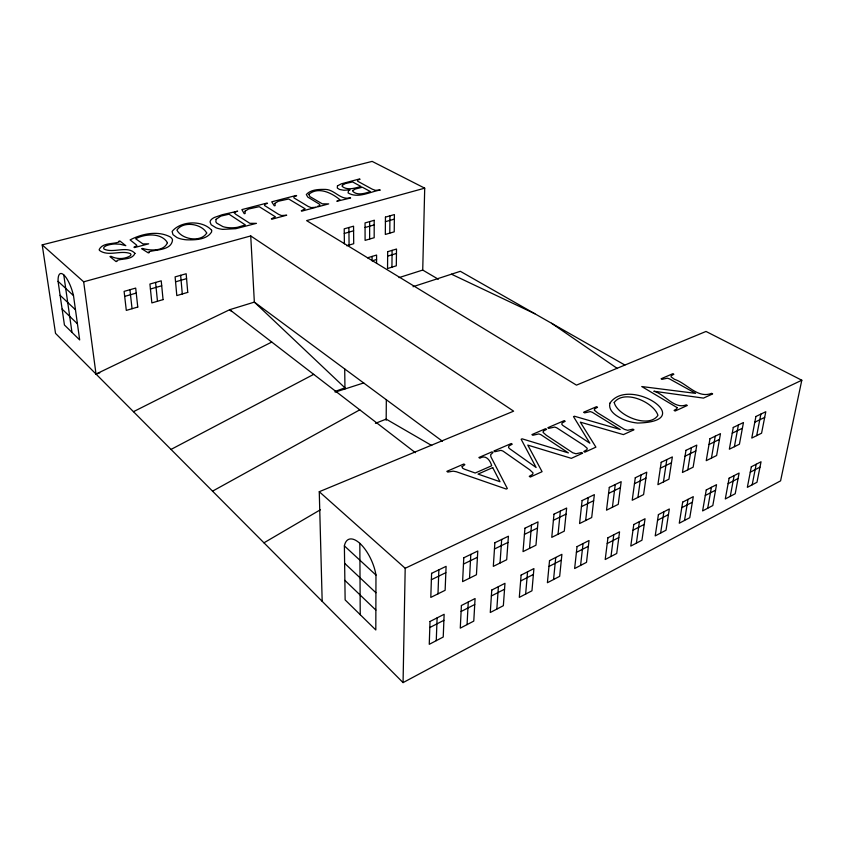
<?xml version="1.0" encoding="UTF-8"?>
<svg xmlns="http://www.w3.org/2000/svg" width="844" height="844" viewBox="0 0 844 844"><rect width="100%" height="100%" fill="white"/><g stroke="black" fill="none" stroke-linecap="round" stroke-linejoin="round"><path stroke-width="1.27" d="M372.088 256.418L372.088 260.88L376.582 259.509M376.572 263.244L376.593 255.057L367.562 257.789M375.97 575.07L375.812 629.962L345.133 599.915L344.384 545.889A28.749 12.428 66.2 0 1 360.029 543.525A28.749 12.428 66.2 0 1 375.97 575.07L344.384 545.889M386.172 420.301L386.33 399.739M389.78 233.134L389.939 215.842M391.933 267.168L392.101 250.362M424.711 188.17L306.594 220.611L576.473 385.128L706.017 331.449L801.8 380.233L780.584 480.858L403.063 682.606L405.194 568.265L319.264 491.714L513.627 411.165L250.731 235.94L83.672 281.812L42.2 244.865L372.141 161.394L424.711 188.17L422.728 270.059L438.321 279.248M436.264 640.659L437.108 617.882M437.983 593.838L438.869 569.837M467.059 624.613L468.262 602.015M469.538 578.172L470.815 554.381M496.831 609.083L498.393 586.675M500.038 563.032L501.674 539.464M525.654 594.06L527.542 571.831M529.526 548.4L531.498 525.042M553.558 579.522L555.742 557.473M558.042 534.241L560.342 511.084M580.588 565.427L583.056 543.557M585.662 520.526L588.247 497.591M612.406 507.255L615.265 484.53M610.982 556.491L613.767 534.801M637.927 497.422L641.039 474.961M636.387 543.135L639.425 521.624M663.437 481.924L666.802 459.6M660.63 533.049L663.89 511.781M687.807 469.823L691.394 447.71M684.526 520.453L687.997 499.363M711.45 458.092L715.248 436.179M707.726 508.225L711.408 487.315M734.396 446.698L738.394 424.975M730.271 496.346L734.132 475.615M756.688 435.631L760.866 414.109M752.173 484.804L756.213 464.242M263.961 542.819L320.435 509.734M212.54 491.155L359.776 409.836M171.015 449.43L313.694 374.356M657.56 520.231L668.459 514.587M681.783 507.677L692.354 502.201M705.289 495.502L715.554 490.185M728.108 483.675L738.078 478.506M750.284 472.186L759.969 467.165M607.216 543.525L618.81 537.544M632.989 530.222L644.225 524.409M429.807 627.525L443.902 620.298M461.109 611.489L474.729 604.504M491.366 595.98L504.543 589.228M520.642 580.978L533.397 574.447M548.969 566.461L561.323 560.142M576.41 552.409L588.374 546.279M133.457 411.682L271.757 342.063M634.477 483.696L645.924 478.105M431.379 579.712L445.832 572.675M463.472 564.077L477.43 557.283M494.468 548.99L507.961 542.418M524.43 534.4L537.47 528.038M553.4 520.284L566.018 514.144M581.432 506.632L593.649 500.682M608.577 493.413L620.403 487.653M660.335 468.209L671.455 462.797M685.033 456.182L695.815 450.928M708.992 444.514L719.457 439.418M732.244 433.194L742.404 428.246M754.821 422.2L764.685 417.39M83.672 281.812L96.016 374.061L229.726 309.685L254.35 302.11L442.425 441.233M405.194 568.265L801.8 380.233M375.422 423.329L386.172 419.13L431.738 445.537M335.131 391.426L344.943 387.829L254.35 302.11L250.731 235.94M413.032 286.696L460.328 271.304L624.834 365.009M335.142 392.133L363.743 382.923M96.016 374.061L99.761 372.858M399.022 277.613L422.728 270.059M387.639 256.133L396.458 253.443M346.747 245.752L353.699 243.716L353.562 226.181L344.215 228.84L344.394 243.842M124.68 296.392L136.243 293.079M150.422 289.017L161.71 285.778M175.552 281.812L186.577 278.657M344.268 233.471L353.604 230.802M365.062 227.511L374.198 224.894M385.413 221.677L394.359 219.123M451.466 274.194L534.832 313.736M551.554 323.263L617.418 368.533M415.427 452.7L229.726 309.685L231.572 311.499M58.078 281.337L73.491 295.59L79.674 339.921L64.429 324.993L58.078 281.337A20.034 6.098 72.7 0 1 63.838 274.944A20.034 6.098 72.7 0 1 73.491 295.59M60.103 295.305L75.475 309.78M344.626 563.286L375.918 592.752M62.118 309.094L77.426 323.79M344.858 580.356L375.865 610.096M403.063 682.606L55.525 333.369L42.2 244.865M63.775 274.88L71.972 332.378M129.913 289.735L132.054 308.714M155.581 282.434L157.469 301.255M180.648 275.313L182.293 293.976M319.264 491.714L322.176 601.318M344.711 368.955L344.964 388.968M348.899 227.511L349.078 245.066M359.829 543.336L360.23 614.706M369.64 221.613L369.64 239.042M374.198 220.316L374.177 237.713L365.093 240.371L365.051 222.922L374.198 220.316M385.444 217.119L385.328 234.442L394.222 231.836L394.401 214.576L385.444 217.119M387.67 251.702L387.544 268.54L396.311 265.807L396.511 249.033L387.67 251.702M614.221 402.493C617.217 415.501 648.867 429.016 657.951 415.322C653.731 402.208 624.222 389.031 614.221 402.493M211.622 230.275L211.612 231.952C206.569 239.97 195.07 240.002 186.587 239.823A19.665 7.912 -3.5 0 1 176.934 237.533L172.988 234.653L172.102 231.478C180.605 220.748 202.528 219.862 211.622 230.275M462.079 466.711L462.628 468.188L464.411 469.158L475.204 473.02L491.714 465.751C490.248 460.444 485.891 454.315 479.835 458.208L478.875 457.511L492.052 451.825L493.012 452.511L490.649 454.705L490.892 456.783L507.349 488.539L506.242 489.045L456.351 471.743L453.122 471.163L447.784 472.081L446.845 471.353L463.905 463.978L464.854 464.696L462.079 466.711M430.007 621.49L429.258 644.32L443.227 637.03L444.144 614.295L430.007 621.49M431.59 573.35L430.799 597.404L445.126 590.294L446.096 566.345L431.59 573.35M308.82 194.352L309.906 196.589L322.324 203.858L328.706 203.9L317.639 206.885L317.08 206.558L319.654 205.651L319.686 204.332L307.775 197.085L306.33 194.5C310.898 189.351 319.19 189.299 325.636 189.425C334.583 189.657 340.923 200.672 350.038 197.696L350.608 198.013L336.819 201.252L339.91 199.743C331.935 192.959 318.262 186.239 308.82 194.352M461.404 605.507L460.275 628.147L473.779 621.1L475.077 598.544L461.404 605.507M463.789 557.789L462.596 581.621L476.438 574.753L477.788 551.016L463.789 557.789M491.757 590.051L490.28 612.501L503.351 605.697L504.976 583.32L491.757 590.051M494.879 542.745L493.318 566.366L506.695 559.73L508.415 536.204L494.879 542.745M167.439 242.682C164.074 251.438 150.264 250.784 142.583 248.452L141.634 248.706L148.301 252.894L149.314 252.62L148.839 251.786C156.309 249.434 171.522 250.489 172.535 239.896A21.585 8.746 -4.3 0 0 170.298 236.964C157.87 230.391 142.087 233.64 130.113 239.896L136.538 245.045L136.855 245.72L133.932 247.208L134.439 247.598L148.681 243.821L142.942 243.937L135.662 238.757C144.978 233.756 161.32 232.48 167.439 242.682M521.117 575.102L519.303 597.373L531.963 590.779L533.914 568.582L521.117 575.102M524.936 528.217L523.027 551.617L535.961 545.203L538.018 521.887L524.936 528.217M549.528 560.638L547.408 582.719L559.667 576.336L561.914 554.329L549.528 560.638M553.991 514.165L551.765 537.354L564.288 531.14L566.651 508.035L553.991 514.165M577.043 546.627L574.637 568.529L586.506 562.347L589.038 540.519L577.043 546.627M582.107 500.566L579.575 523.554L591.697 517.53L594.355 494.637L582.107 500.566M676.994 407.536L676.856 408.76L674.071 410.406L675.137 411.028L687.322 405.468L686.256 404.856C674.261 409.709 664.555 393.821 653.836 391.236L703.485 398.104L712.663 393.916L711.597 393.325C697.724 399.033 686.626 383.102 674.504 379.336L671.064 376.867L671.212 375.749L673.86 374.251L672.858 373.692L661.095 378.777L662.097 379.346L667.372 378.196L669.366 378.819L695.625 393.367L641.746 386.541L676.994 407.536M609.315 487.399L606.509 510.177L618.251 504.353L621.173 481.671L609.315 487.399M607.933 537.797L605.201 559.519L616.721 553.474L619.559 531.826L607.933 537.797M609.864 403.253C608.07 411.186 616.605 416.155 622.587 419.13A25.985 13.367 7.8 0 0 637.515 423.044C699.718 421.715 628.938 375.147 609.864 403.253M635.279 477.757L632.219 500.26L643.592 494.595L646.757 472.186L635.279 477.757M633.77 524.525L630.784 546.079L641.957 540.213L645.048 518.743L633.77 524.525M274.954 203.362L275.155 205.63L274.268 205.778L271.736 201.821L296.138 195.47L296.677 195.787L294.007 196.652L293.881 197.855L308.039 206.358L311.077 207.603L316.183 207.276L301.814 211.137L301.266 210.81L305.127 208.816L288.669 198.984L278.267 201.262L274.954 203.362M661.211 462.312L657.898 484.667L668.933 479.192L672.351 456.921L661.211 462.312M658.415 514.608L655.208 535.908L666.021 530.211L669.334 508.985L658.415 514.608M685.972 450.337L682.427 472.492L693.135 467.175L696.775 445.104L685.972 450.337M682.69 502.106L679.262 523.227L689.759 517.699L693.283 496.652L682.69 502.106M709.983 438.722L706.238 460.676L716.63 455.517L720.47 433.647L709.983 438.722M206.717 233.06C200.946 242.587 181.893 239.643 176.923 230.117C183.053 220.811 201.632 223.554 206.717 233.06M706.249 489.974L702.609 510.926L712.811 505.545L716.535 484.678L706.249 489.974M733.288 427.444L729.343 449.208L739.428 444.197L743.458 422.527L733.288 427.444M729.121 478.189L725.291 498.973L735.208 493.74L739.112 473.051L729.121 478.189M134.966 253.369C132.149 260.036 122.665 258.338 117.01 260.427L117.084 261.302L116.039 261.587L109.952 256.576L110.986 256.291C116.894 259.456 124.87 259.298 130.482 255.658L130.999 254.571L130.461 253.633C120.745 249.824 108.222 256.966 99.423 250.394L99.191 249.518C102.694 242.555 112.79 244.296 119.057 242.006L118.856 241.236L119.859 240.973L125.809 245.688L120.08 244.222L114.868 243.958A12.734 5.17 -5.1 0 0 105.933 245.868L104.192 246.997L103.59 248.125L104.139 249.128C113.56 253.622 127.507 245.14 134.966 253.369M755.907 416.503L751.772 438.068L761.573 433.204L765.793 411.724L755.907 416.503M751.339 466.753L747.341 487.347L756.973 482.272L761.045 461.752L751.339 466.753M245.055 211.19L245.129 213.521L244.222 213.669L241.869 209.607L266.999 203.056L267.527 203.383L264.773 204.28L264.573 205.514L278.478 214.27L281.495 215.547L286.696 215.209L271.895 219.197L271.357 218.849L275.387 216.802L259.224 206.674L248.537 209.027L245.055 211.19M594.577 408.929L594.303 410.152L597.636 412.864L624.391 429.353L627.588 430.303L632.937 429.132L633.981 429.786L623.41 434.607L580.324 422.148L595.906 447.151L584.829 452.194L583.795 451.508L586.939 449.662L587.245 448.312L583.795 445.337L556.671 427.76L554.614 427.064L548.8 428.372L547.819 427.718L564.225 420.639L565.206 421.272L562.104 422.992L561.777 424.258L562.716 425.365L589.861 443.216L573.509 416.63L574.426 416.229L620.203 429.501L592.298 412.283L590.283 411.608L584.618 412.874L583.626 412.252L596.539 406.671L597.531 407.283L594.577 408.929M352.866 190.459L352.676 191.219C357.065 195.871 365.083 193.424 370.4 191.567L362.382 187.231L355.356 189.024L352.866 190.459M543.42 431.073L543.051 432.371L546.29 435.251L572.728 452.753L575.956 453.766L581.558 452.521L582.592 453.217L571.346 458.345L527.785 445.104L542.08 471.69L530.285 477.06L529.262 476.332L532.638 474.37L533.06 472.925L529.705 469.77L502.982 451.076L500.914 450.348L494.816 451.73L493.856 451.044L511.285 443.511L512.255 444.187L508.932 446.012L508.499 447.352L509.386 448.533L536.119 467.502L521.149 439.249L522.119 438.827L568.402 452.911L540.835 434.639L538.799 433.921L532.87 435.261L531.899 434.607L545.604 428.678L546.585 429.332L543.42 431.073M216.085 219.313L215.864 221.867L216.781 223.164L222.879 226.614A15.013 5.982 -2.6 0 0 231.551 227.806A14.348 5.718 -2.6 0 0 237.649 227.258L245.351 224.937L229.03 214.197L220.79 216.117L216.085 219.313M337.442 185.891L337.294 188.043L339.51 189.457L343.941 190.259L350.06 189.826L348.456 190.86L348.097 192.907C357.993 198.941 370.199 191.63 380.254 190.037L375.358 190.333L372.257 189.183L357.603 181.196L357.603 180.057L360.072 179.255L359.512 178.96L341.44 183.792L337.442 185.891M342.379 185.258L342.168 186.418C347.348 190.723 355.145 188.085 360.989 186.471L352.592 181.935L345.428 183.549L342.379 185.258M234.811 212.087L234.199 212.772L235.729 214.26L249.835 223.312L256.46 223.354L235.803 228.682L222.805 229.378A18.779 7.48 -2.7 0 1 216.148 227.827L211.158 224.736L210.061 221.93A17.112 6.805 -2.7 0 1 214.471 217.425L222.278 214.703L237.66 211.169L234.811 212.087M492.717 467.608L478.042 474.085L500.007 481.724L492.717 467.608M137.772 307.037L126.305 310.402L124.11 291.38L135.694 288.089L137.772 307.037M163.061 299.62L151.857 302.912L149.915 284.048L161.225 280.83L163.061 299.62M187.748 292.383L176.807 295.59L175.109 276.885L186.155 273.751L187.748 292.383"/></g></svg>
